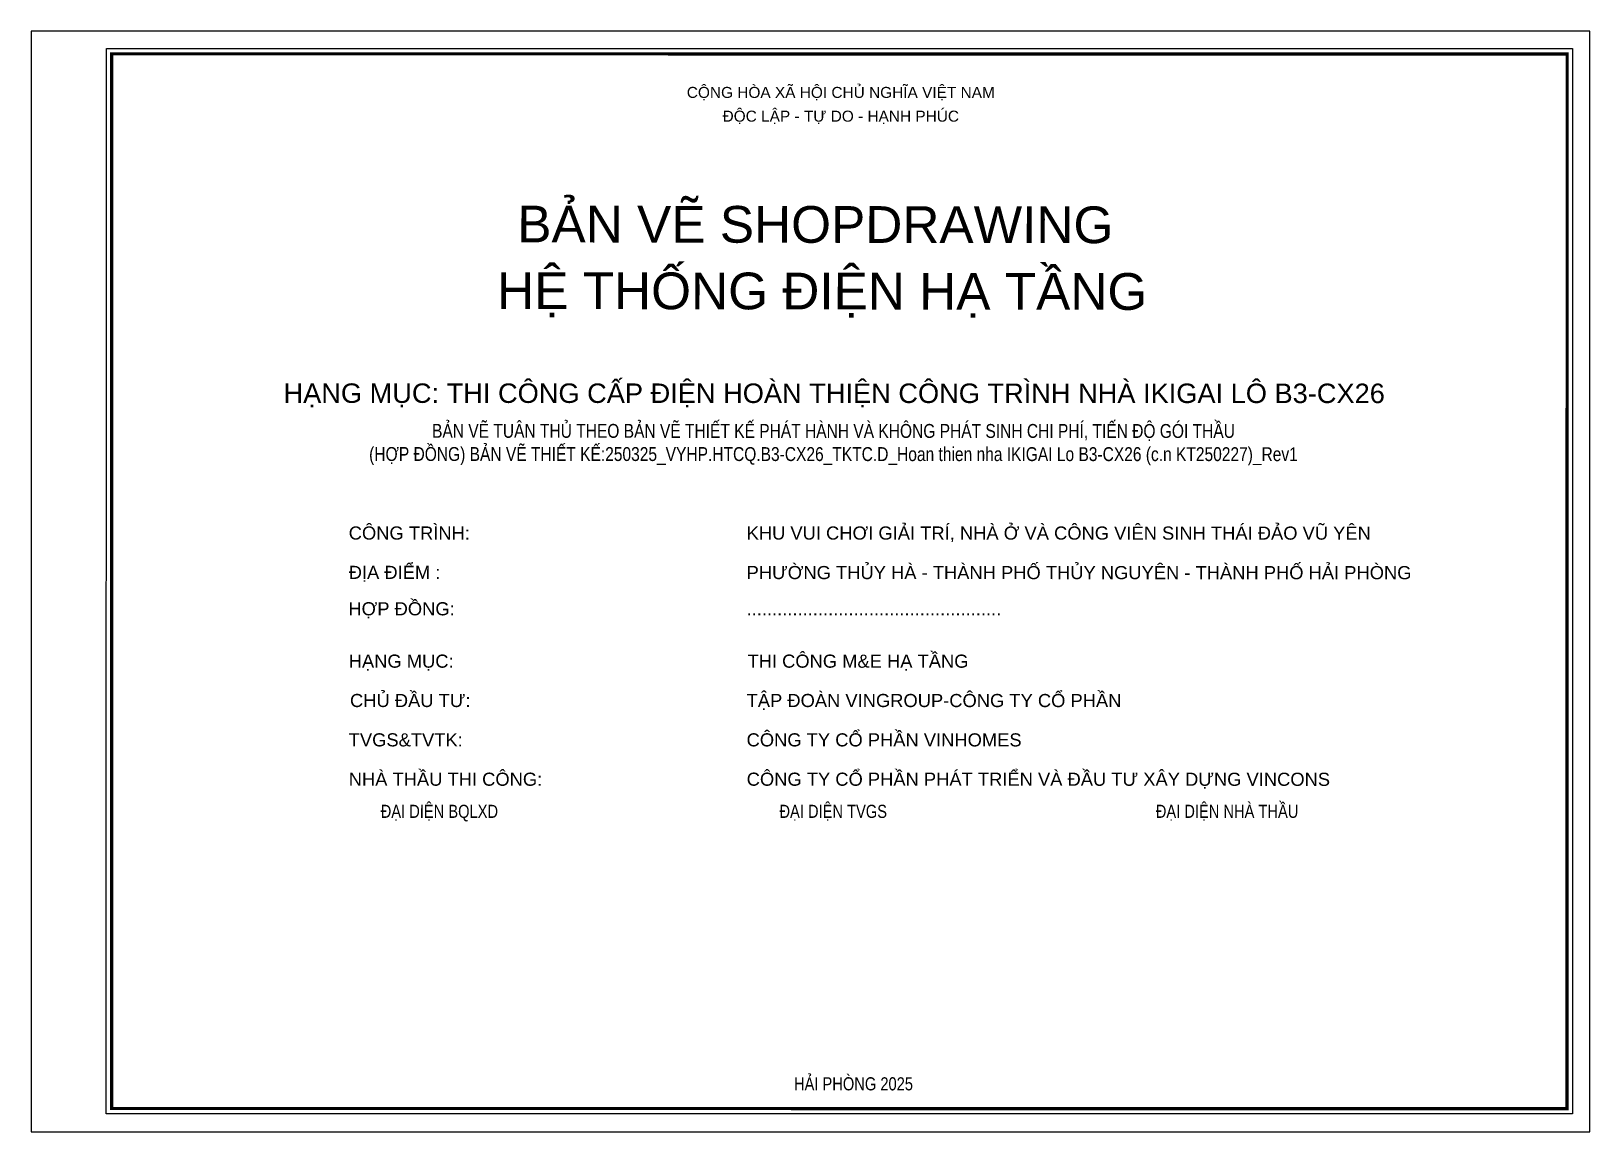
# Paper-space layout 'Layout1' of a CAD drawing. Header units: millimetres. Extents: x 636 to 841393, y -4 to 593845.
import ezdxf

# ---------------------------------------------------------------- set-up
doc = ezdxf.new("R2010")
doc.units = ezdxf.units.MM
doc.linetypes.add('CONTINOUS', pattern=[0])
doc.layers.get('0').update_dxf_attribs({"color": 231, "lineweight": 0})
doc.layers.get('DefPoints').update_dxf_attribs({"color": 191})
doc.layers.add('DIM DIEN', color=9, linetype='CONTINOUS')
doc.styles.add('Arial', font='arial.ttf', dxfattribs={"width": 0.8})

# ---------------------------------------------------------------- blocks, each defined once
blk = doc.blocks.new('khung bìa')
at = {"color": 4}
blk.add_lwpolyline([(1797741, -310457), (1797770, 264226), (2588572, 264186), (2588543, -310497)], close=True, dxfattribs=at)
at = {"color": 4, "const_width": 1763}
blk.add_lwpolyline([(1800565, -307633), (1800593, 261394), (2585740, 261354), (2585711, -307673)], close=True, dxfattribs=at)
at = {"layer": 'DefPoints', "color": 5}
blk.add_lwpolyline([(1757213, -320182), (2597941, -320224), (2597971, 273584), (1757243, 273626)], close=True, dxfattribs=at)
at = {"color": 7, "style": 'Arial'}
for s, p in [('CỘNG HÒA XÃ HỘI CHỦ NGHĨA VIỆT NAM', (2110874, 237606)), ('ĐỘC LẬP - TỰ DO - HẠNH PHÚC', (2130165, 224798))]:
    blk.add_text(s, height=5946.46, rotation=359.997127, dxfattribs=at).set_placement(p)

psp = doc.layouts.get("Layout1")

# ---------------------------------------------------------------- block references
at = {"layer": 'DIM DIEN', "color": 1, "ltscale": 10}
psp.add_blockref('khung bìa', (-1756578, 320219), dxfattribs=at)

# ---------------------------------------------------------------- texts
at = {"color": 7, "style": 'Arial'}
for s, p in [('CỘNG HÒA XÃ HỘI CHỦ NGHĨA VIỆT NAM', (354297, 557825)), ('ĐỘC LẬP - TỰ DO - HẠNH PHÚC', (373587, 545017))]:
    psp.add_text(s, height=5946.46, rotation=359.997127, dxfattribs=at).set_placement(p)
at = {"color": 3, "style": 'Arial'}
for s, height, rotation, p in [('BẢN VẼ SHOPDRAWING', 19821.55, 359.921517, (262835, 479879, 0)), ('HỆ THỐNG ĐIỆN HẠ TẦNG', 19821.55, 359.921517, (251962, 443950, 0)), ('HẠNG MỤC: THI CÔNG CẤP ĐIỆN HOÀN THIỆN CÔNG TRÌNH NHÀ IKIGAI LÔ B3-CX26', 10500, 359.990019, (136749, 393293)), ('CÔNG TRÌNH:', 7079.12, 359.990019, (171923, 319545, -453)), ('ĐỊA ĐIỂM :', 7079.1, 359.990019, (171923, 298307, -453)), ('HỢP ĐỒNG:', 7079.1, 359.990019, (171715, 278672, -453)), ('HẠNG MỤC:', 7079.1, 359.990019, (171923, 250420, -453)), ('CHỦ ĐẦU TƯ: ', 7079.12, 359.990019, (172622, 229183, -453)), ('TVGS&TVTK:', 7079.1, 359.990019, (171923, 207946, -453)), ('NHÀ THẦU THI CÔNG:', 7079.12, 359.990019, (171923, 186721, -453)), ('CÔNG TY CỔ PHẦN PHÁT TRIỂN VÀ ĐẦU TƯ XÂY DỰNG VINCONS', 7079.12, 359.990019, (386595, 186721, -453))]:
    psp.add_text(s, height=height, rotation=rotation, dxfattribs=at).set_placement(p)
at = {"color": 1, "style": 'Arial'}
for s, p in [('KHU VUI CHƠI GIẢI TRÍ, NHÀ Ở VÀ CÔNG VIÊN SINH THÁI ĐẢO VŨ YÊN', (386546, 319542, -453)), ('PHƯỜNG THỦY HÀ - THÀNH PHỐ THỦY NGUYÊN - THÀNH PHỐ HẢI PHÒNG', (386546, 298208, -453)), ('..................................................', (386546, 278672, -453)), ('THI CÔNG M&E HẠ TẦNG', (387019, 250420, -453)), ('TẬP ĐOÀN VINGROUP-CÔNG TY CỔ PHẦN', (386546, 229183, -453)), ('CÔNG TY CỔ PHẦN VINHOMES', (386546, 207946, -453))]:
    psp.add_text(s, height=7079.12, rotation=359.990019, dxfattribs=at).set_placement(p)
at = {"color": 1, "ltscale": 10, "insert": (433413, 381916), "char_height": 7500, "width": 683373.28, "attachment_point": 2, "rotation": 359.990019, "style": 'Arial'}
psp.add_mtext('BẢN VẼ TUÂN THỦ THEO BẢN VẼ THIẾT KẾ PHÁT HÀNH VÀ KHÔNG PHÁT SINH CHI PHÍ, TIẾN ĐỘ GÓI THẦU\\P(HỢP ĐỒNG) BẢN VẼ THIẾT KẾ:250325_VYHP.HTCQ.B3-CX26_TKTC.D_Hoan thien nha IKIGAI Lo B3-CX26 (c.n KT250227)_Rev1', dxfattribs=at)
at = {"char_height": 7079.12, "attachment_point": 2, "rotation": 359.990019, "style": 'Arial'}
for s, insert, width in [('ĐẠI DIỆN BQLXD', (220826, 176448), 167253.27), ('ĐẠI DIỆN TVGS', (433274, 176448), 167253.27), ('ĐẠI DIỆN NHÀ THẦU ', (645722, 176459), 194025.31), ('HẢI PHÒNG 2025', (444202, 29449), 167253.27)]:
    psp.add_mtext(s, dxfattribs=dict(at, insert=insert, width=width))

doc.saveas('drawing.dxf')
